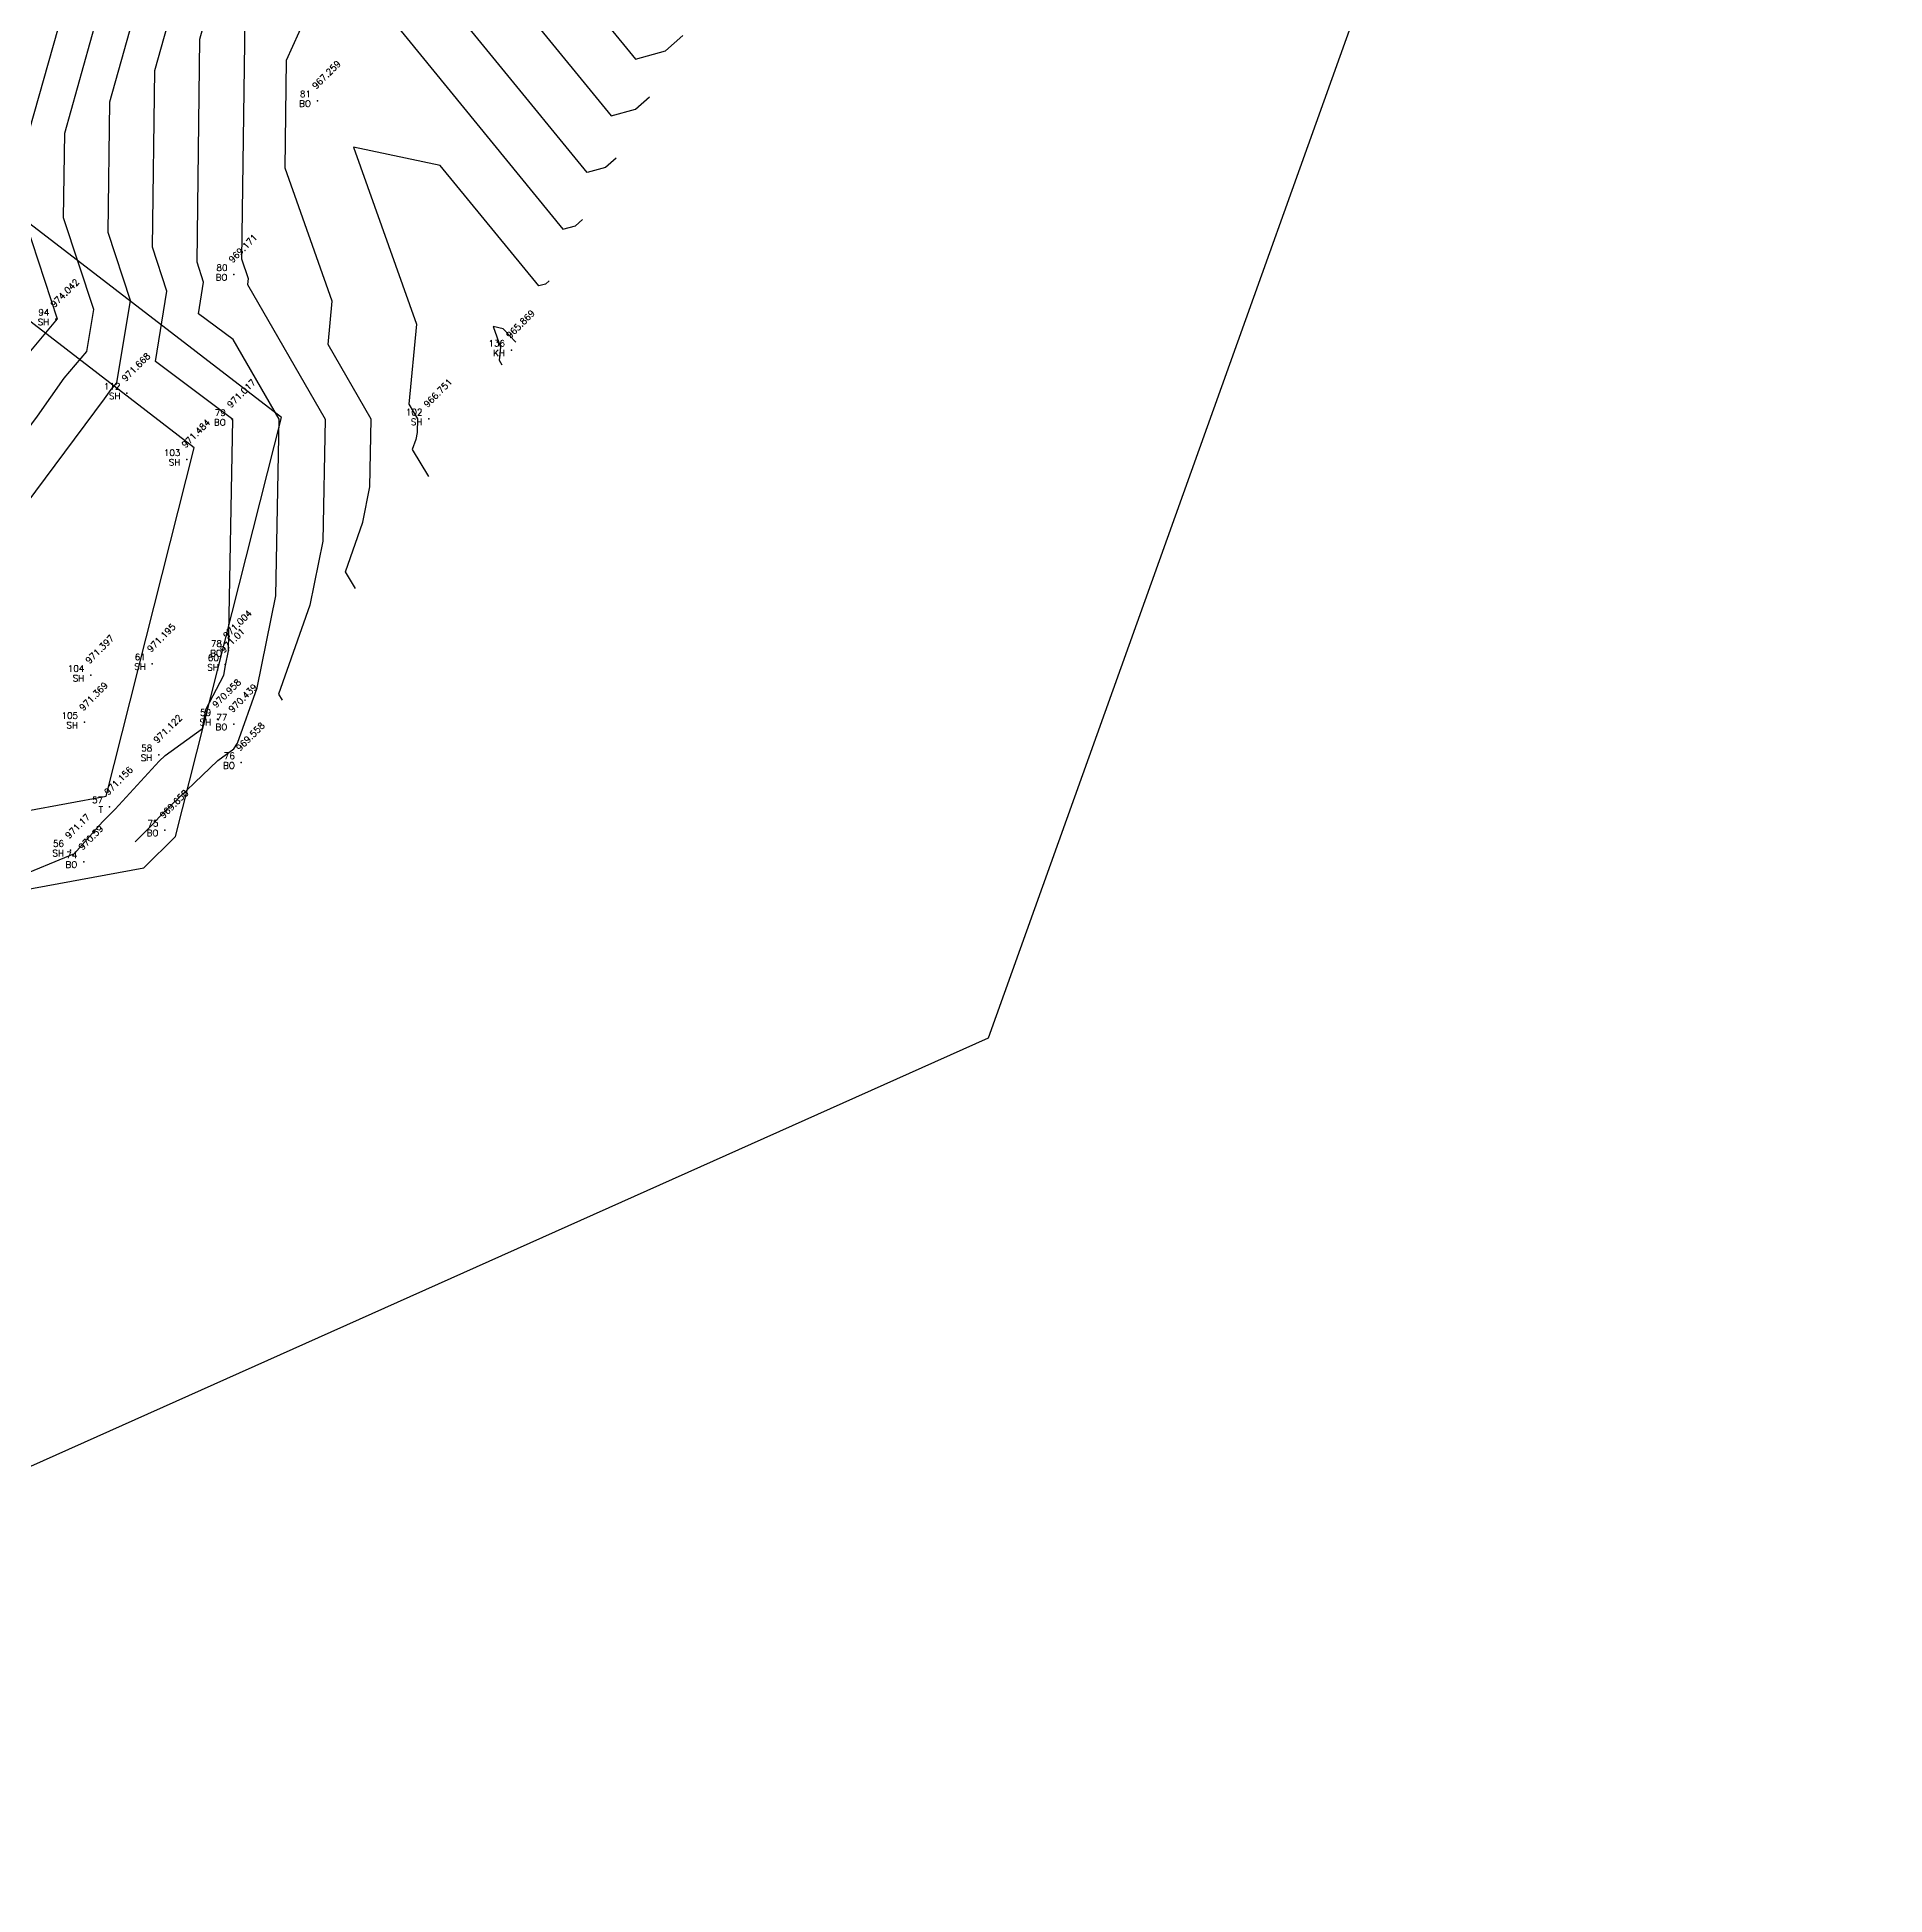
# Model space of a CAD drawing. Header units: metres. Extents: x 319894 to 3389272, y 120 to 6136017.
# Drawn here: x 321097.9 to 321169.7, y 3067828 to 3067900.1 of the extents above; entities that cross this region are included whole.
import ezdxf
from ezdxf.enums import TextEntityAlignment as Align

# ---------------------------------------------------------------- set-up
doc = ezdxf.new("R2010")
doc.units = ezdxf.units.M
doc.header["$MEASUREMENT"] = 0
for name, color, linetype in [('BO', 7, 'Continuous'), ('Contour', 254, 'Continuous'), ('Index_Contour', 8, 'Continuous'), ('KH', 7, 'Continuous'), ('Points', 7, 'Continuous'), ('Points-ELV', 6, 'Continuous'), ('Points-NUM', 4, 'Continuous'), ('Points-TXT', 3, 'Continuous'), ('SH', 7, 'Continuous'), ('T', 7, 'Continuous')]:
    doc.layers.add(name, color=color, linetype=linetype)
doc.styles.add('romans', font='romans.shx')

# ---------------------------------------------------------------- blocks, each defined once
blk = doc.blocks.new('POINTS')
at = {"layer": 'Points'}
blk.add_line((0, 0), (0, 0), dxfattribs=at)
blk.add_point((0, 0), dxfattribs=at)
at = {"layer": 'Points-ELV', "style": 'romans'}
blk.add_attdef('ELEV', text='', height=1, rotation=45, dxfattribs=at).set_placement((0, 0), align=Align.BOTTOM_LEFT)
at = {"layer": 'Points-NUM', "style": 'romans'}
blk.add_attdef('PTNUM', text='', height=1, dxfattribs=at).set_placement((0, 0), align=Align.BOTTOM_RIGHT)
at = {"layer": 'Points-TXT', "style": 'romans'}
blk.add_attdef('DESC', text='', height=1, dxfattribs=at).set_placement((0, 0), align=Align.BOTTOM_RIGHT)
blk = doc.blocks.new('SIT4')
blk.add_lwpolyline([(320247.471, 3067753.484), (320316.259, 3067830.572), (320385.466, 3067840.208), (320441.67, 3067801.664), (320406.857, 3067704.466), (320332.505, 3067671.208), (320246.604, 3067696.68)], close=True)
at = {"color": 1, "lineweight": 30, "elevation": 987.586}
blk.add_lwpolyline([(320368.815, 3067710.117), (320374.083, 3067711.085), (320375.322, 3067712.303), (320379.426, 3067728.562), (320369.664, 3067736.085)], dxfattribs=at)
at = {"layer": 'Contour'}
for points in [[(320398.904, 3067750.548), (320397.833, 3067749.602), (320395.98, 3067749.079), (320388.427, 3067758.326), (320387.301, 3067758.506), (320382.256, 3067763.522), (320382.013, 3067763.7), (320381.5, 3067764.054), (320381.206, 3067763.533), (320380.865, 3067763.069), (320377.378, 3067758.877), (320375.938, 3067757.411), (320372.787, 3067753.449), (320371.396, 3067749.096), (320371.565, 3067748.188), (320371.119, 3067744.99), (320369.267, 3067738.386)], [(320369.249, 3067736.901), (320370.726, 3067732.403), (320369.173, 3067730.539)], [(320367.702, 3067725.59), (320369.957, 3067728.619), (320370.999, 3067730.099), (320371.88, 3067731.126), (320372.146, 3067732.759), (320370.974, 3067736.325), (320371.016, 3067739.605), (320372.499, 3067744.895), (320373.05, 3067748.849), (320372.935, 3067749.473), (320373.89, 3067752.463), (320376.054, 3067755.184), (320378.071, 3067757.237), (320381.542, 3067761.41), (320386.039, 3067756.939), (320386.942, 3067756.795), (320395.042, 3067746.878), (320396.667, 3067747.337), (320397.607, 3067748.166)], [(320368.734, 3067724.145), (320372.565, 3067729.29), (320372.824, 3067729.659), (320373.044, 3067729.915), (320373.566, 3067733.114), (320372.7, 3067735.75), (320372.765, 3067740.823), (320373.88, 3067744.8), (320374.536, 3067749.51), (320374.473, 3067749.85), (320374.993, 3067751.477), (320376.171, 3067752.958), (320378.764, 3067755.597), (320381.383, 3067758.746), (320384.776, 3067755.372), (320385.458, 3067755.264), (320394.105, 3067744.677), (320395.502, 3067745.072), (320396.31, 3067745.785)], [(320369.082, 3067710.675), (320371.39, 3067711.634), (320372.478, 3067712.865), (320372.978, 3067713.358), (320374.685, 3067715.225), (320374.915, 3067715.445), (320376.364, 3067716.496), (320376.499, 3067717.231), (320377.191, 3067718.567), (320377.254, 3067718.935), (320377.37, 3067719.506), (320377.548, 3067728.492), (320374.541, 3067730.746), (320374.986, 3067733.47), (320374.426, 3067735.174), (320374.513, 3067742.042), (320375.26, 3067744.705)], [(320383.973, 3067753.732), (320393.167, 3067742.476), (320394.336, 3067742.806), (320395.013, 3067743.403)], [(320392.418, 3067738.64), (320392.005, 3067738.276), (320391.292, 3067738.074), (320381.004, 3067750.67), (320380.906, 3067750.754), (320380.714, 3067750.546), (320378.032, 3067744.597), (320378.01, 3067744.479), (320377.993, 3067743.095), (320377.872, 3067734.725), (320378.141, 3067733.969), (320378.117, 3067733.725), (320381.127, 3067728.501), (320381.036, 3067723.76), (320380.534, 3067721.285), (320379.318, 3067717.82), (320379.457, 3067717.59)], [(320382.299, 3067721.932), (320381.912, 3067722.573), (320382.587, 3067724.498), (320382.866, 3067725.872), (320382.916, 3067728.505), (320381.245, 3067731.407), (320381.403, 3067733.08), (320379.567, 3067738.252), (320379.628, 3067742.442), (320380.855, 3067745.173), (320383.155, 3067744.688), (320390.354, 3067735.874), (320390.84, 3067736.011), (320391.121, 3067736.259)], [(320389.824, 3067733.877), (320389.675, 3067733.746), (320389.417, 3067733.673), (320385.596, 3067738.351), (320382.227, 3067739.062), (320384.666, 3067732.19), (320384.373, 3067729.088), (320384.706, 3067728.509), (320384.696, 3067727.985), (320384.64, 3067727.711), (320384.506, 3067727.327), (320385.142, 3067726.273)], [(320388.526, 3067731.496), (320388.037, 3067732.014), (320387.647, 3067732.096), (320387.929, 3067731.3), (320387.881, 3067730.787), (320387.984, 3067730.615)]]:
    blk.add_lwpolyline(points, dxfattribs=at)
at = {"layer": 'Index_Contour'}
blk.add_lwpolyline([(320373.749, 3067712.098), (320374.413, 3067712.755), (320374.848, 3067713.231), (320376.965, 3067715.253), (320377.579, 3067715.699), (320377.725, 3067715.918), (320378.481, 3067718.073), (320379.206, 3067721.647), (320379.337, 3067728.496), (320377.553, 3067731.593), (320376.204, 3067732.591), (320376.406, 3067733.826), (320376.152, 3067734.599), (320376.262, 3067743.26), (320376.64, 3067744.609), (320377.078, 3067747.754), (320378.275, 3067750.41), (320380.15, 3067752.318), (320381.065, 3067753.418), (320382.251, 3067752.239), (320382.489, 3067752.201), (320392.23, 3067740.275), (320393.171, 3067740.541), (320393.715, 3067741.022)], dxfattribs=at)
at = {"layer": 'BO', "linetype": 'Continuous'}
ref = blk.add_blockref('POINTS', (320380.824, 3067740.866, 967.259), dxfattribs=at)
ref.add_attrib('PTNUM', '81', dxfattribs={"layer": 'Points-NUM', "height": 0.25, "style": 'romans'}).set_placement((320380.574, 3067740.928, 967.259), align=Align.BOTTOM_RIGHT)
ref.add_attrib('DESC', 'BO', dxfattribs={"layer": 'Points-TXT', "height": 0.25, "style": 'romans'}).set_placement((320380.574, 3067740.553, 967.259), align=Align.BOTTOM_RIGHT)
ref.add_attrib('ELEV', '967.259', dxfattribs={"layer": 'Points-ELV', "height": 0.25, "rotation": 45, "style": 'romans'}).set_placement((320380.824, 3067741.241, 967.259), align=Align.BOTTOM_LEFT)
ref = blk.add_blockref('POINTS', (320377.583, 3067734.122, 969.171), dxfattribs=at)
ref.add_attrib('PTNUM', '80', dxfattribs={"layer": 'Points-NUM', "height": 0.25, "style": 'romans'}).set_placement((320377.333, 3067734.184, 969.171), align=Align.BOTTOM_RIGHT)
ref.add_attrib('DESC', 'BO', dxfattribs={"layer": 'Points-TXT', "height": 0.25, "style": 'romans'}).set_placement((320377.333, 3067733.809, 969.171), align=Align.BOTTOM_RIGHT)
ref.add_attrib('ELEV', '969.171', dxfattribs={"layer": 'Points-ELV', "height": 0.25, "rotation": 45, "style": 'romans'}).set_placement((320377.583, 3067734.497, 969.171), align=Align.BOTTOM_LEFT)
ref = blk.add_blockref('POINTS', (320377.518, 3067728.492, 971.017), dxfattribs=at)
ref.add_attrib('PTNUM', '79', dxfattribs={"layer": 'Points-NUM', "height": 0.25, "style": 'romans'}).set_placement((320377.268, 3067728.554, 971.017), align=Align.BOTTOM_RIGHT)
ref.add_attrib('DESC', 'BO', dxfattribs={"layer": 'Points-TXT', "height": 0.25, "style": 'romans'}).set_placement((320377.268, 3067728.179, 971.017), align=Align.BOTTOM_RIGHT)
ref.add_attrib('ELEV', '971.017', dxfattribs={"layer": 'Points-ELV', "height": 0.25, "rotation": 45, "style": 'romans'}).set_placement((320377.518, 3067728.867, 971.017), align=Align.BOTTOM_LEFT)
ref = blk.add_blockref('POINTS', (320377.369, 3067719.527, 971.004), dxfattribs=at)
ref.add_attrib('PTNUM', '78', dxfattribs={"layer": 'Points-NUM', "height": 0.25, "style": 'romans'}).set_placement((320377.119, 3067719.589, 971.004), align=Align.BOTTOM_RIGHT)
ref.add_attrib('DESC', 'BO', dxfattribs={"layer": 'Points-TXT', "height": 0.25, "style": 'romans'}).set_placement((320377.119, 3067719.214, 971.004), align=Align.BOTTOM_RIGHT)
ref.add_attrib('ELEV', '971.004', dxfattribs={"layer": 'Points-ELV', "height": 0.25, "rotation": 45, "style": 'romans'}).set_placement((320377.369, 3067719.902, 971.004), align=Align.BOTTOM_LEFT)
ref = blk.add_blockref('POINTS', (320377.58, 3067716.663, 970.439), dxfattribs=at)
ref.add_attrib('PTNUM', '77', dxfattribs={"layer": 'Points-NUM', "height": 0.25, "style": 'romans'}).set_placement((320377.33, 3067716.725, 970.439), align=Align.BOTTOM_RIGHT)
ref.add_attrib('DESC', 'BO', dxfattribs={"layer": 'Points-TXT', "height": 0.25, "style": 'romans'}).set_placement((320377.33, 3067716.35, 970.439), align=Align.BOTTOM_RIGHT)
ref.add_attrib('ELEV', '970.439', dxfattribs={"layer": 'Points-ELV', "height": 0.25, "rotation": 45, "style": 'romans'}).set_placement((320377.58, 3067717.038, 970.439), align=Align.BOTTOM_LEFT)
ref = blk.add_blockref('POINTS', (320377.871, 3067715.168, 969.558), dxfattribs=at)
ref.add_attrib('PTNUM', '76', dxfattribs={"layer": 'Points-NUM', "height": 0.25, "style": 'romans'}).set_placement((320377.621, 3067715.23, 969.558), align=Align.BOTTOM_RIGHT)
ref.add_attrib('DESC', 'BO', dxfattribs={"layer": 'Points-TXT', "height": 0.25, "style": 'romans'}).set_placement((320377.621, 3067714.855, 969.558), align=Align.BOTTOM_RIGHT)
ref.add_attrib('ELEV', '969.558', dxfattribs={"layer": 'Points-ELV', "height": 0.25, "rotation": 45, "style": 'romans'}).set_placement((320377.871, 3067715.543, 969.558), align=Align.BOTTOM_LEFT)
ref = blk.add_blockref('POINTS', (320374.905, 3067712.549, 969.658), dxfattribs=at)
ref.add_attrib('PTNUM', '75', dxfattribs={"layer": 'Points-NUM', "height": 0.25, "style": 'romans'}).set_placement((320374.655, 3067712.611, 969.658), align=Align.BOTTOM_RIGHT)
ref.add_attrib('DESC', 'BO', dxfattribs={"layer": 'Points-TXT', "height": 0.25, "style": 'romans'}).set_placement((320374.655, 3067712.236, 969.658), align=Align.BOTTOM_RIGHT)
ref.add_attrib('ELEV', '969.658', dxfattribs={"layer": 'Points-ELV', "height": 0.25, "rotation": 45, "style": 'romans'}).set_placement((320374.905, 3067712.924, 969.658), align=Align.BOTTOM_LEFT)
ref = blk.add_blockref('POINTS', (320371.756, 3067711.32, 970.59), dxfattribs=at)
ref.add_attrib('PTNUM', '74', dxfattribs={"layer": 'Points-NUM', "height": 0.25, "style": 'romans'}).set_placement((320371.506, 3067711.382, 970.59), align=Align.BOTTOM_RIGHT)
ref.add_attrib('DESC', 'BO', dxfattribs={"layer": 'Points-TXT', "height": 0.25, "style": 'romans'}).set_placement((320371.506, 3067711.007, 970.59), align=Align.BOTTOM_RIGHT)
ref.add_attrib('ELEV', '970.59', dxfattribs={"layer": 'Points-ELV', "height": 0.25, "rotation": 45, "style": 'romans'}).set_placement((320371.756, 3067711.695, 970.59), align=Align.BOTTOM_LEFT)
at = {"layer": 'KH', "linetype": 'Continuous'}
ref = blk.add_blockref('POINTS', (320388.357, 3067731.184, 965.869), dxfattribs=at)
ref.add_attrib('PTNUM', '136', dxfattribs={"layer": 'Points-NUM', "height": 0.25, "style": 'romans'}).set_placement((320388.107, 3067731.246, 965.869), align=Align.BOTTOM_RIGHT)
ref.add_attrib('DESC', 'KH', dxfattribs={"layer": 'Points-TXT', "height": 0.25, "style": 'romans'}).set_placement((320388.107, 3067730.871, 965.869), align=Align.BOTTOM_RIGHT)
ref.add_attrib('ELEV', '965.869', dxfattribs={"layer": 'Points-ELV', "height": 0.25, "rotation": 45, "style": 'romans'}).set_placement((320388.357, 3067731.559, 965.869), align=Align.BOTTOM_LEFT)
at = {"layer": 'SH', "linetype": 'Continuous'}
ref = blk.add_blockref('POINTS', (320370.667, 3067732.388, 974.042), dxfattribs=at)
ref.add_attrib('PTNUM', '94', dxfattribs={"layer": 'Points-NUM', "height": 0.25, "style": 'romans'}).set_placement((320370.417, 3067732.45, 974.042), align=Align.BOTTOM_RIGHT)
ref.add_attrib('DESC', 'SH', dxfattribs={"layer": 'Points-TXT', "height": 0.25, "style": 'romans'}).set_placement((320370.417, 3067732.075, 974.042), align=Align.BOTTOM_RIGHT)
ref.add_attrib('ELEV', '974.042', dxfattribs={"layer": 'Points-ELV', "height": 0.25, "rotation": 45, "style": 'romans'}).set_placement((320370.667, 3067732.763, 974.042), align=Align.BOTTOM_LEFT)
ref = blk.add_blockref('POINTS', (320373.431, 3067729.513, 971.668), dxfattribs=at)
ref.add_attrib('PTNUM', '112', dxfattribs={"layer": 'Points-NUM', "height": 0.25, "style": 'romans'}).set_placement((320373.181, 3067729.575, 971.668), align=Align.BOTTOM_RIGHT)
ref.add_attrib('DESC', 'SH', dxfattribs={"layer": 'Points-TXT', "height": 0.25, "style": 'romans'}).set_placement((320373.181, 3067729.2, 971.668), align=Align.BOTTOM_RIGHT)
ref.add_attrib('ELEV', '971.668', dxfattribs={"layer": 'Points-ELV', "height": 0.25, "rotation": 45, "style": 'romans'}).set_placement((320373.431, 3067729.888, 971.668), align=Align.BOTTOM_LEFT)
ref = blk.add_blockref('POINTS', (320385.152, 3067728.511, 966.751), dxfattribs=at)
ref.add_attrib('PTNUM', '102', dxfattribs={"layer": 'Points-NUM', "height": 0.25, "style": 'romans'}).set_placement((320384.902, 3067728.573, 966.751), align=Align.BOTTOM_RIGHT)
ref.add_attrib('DESC', 'SH', dxfattribs={"layer": 'Points-TXT', "height": 0.25, "style": 'romans'}).set_placement((320384.902, 3067728.198, 966.751), align=Align.BOTTOM_RIGHT)
ref.add_attrib('ELEV', '966.751', dxfattribs={"layer": 'Points-ELV', "height": 0.25, "rotation": 45, "style": 'romans'}).set_placement((320385.152, 3067728.886, 966.751), align=Align.BOTTOM_LEFT)
ref = blk.add_blockref('POINTS', (320375.757, 3067726.937, 971.484), dxfattribs=at)
ref.add_attrib('PTNUM', '103', dxfattribs={"layer": 'Points-NUM', "height": 0.25, "style": 'romans'}).set_placement((320375.507, 3067726.999, 971.484), align=Align.BOTTOM_RIGHT)
ref.add_attrib('DESC', 'SH', dxfattribs={"layer": 'Points-TXT', "height": 0.25, "style": 'romans'}).set_placement((320375.507, 3067726.624, 971.484), align=Align.BOTTOM_RIGHT)
ref.add_attrib('ELEV', '971.484', dxfattribs={"layer": 'Points-ELV', "height": 0.25, "rotation": 45, "style": 'romans'}).set_placement((320375.757, 3067727.312, 971.484), align=Align.BOTTOM_LEFT)
ref = blk.add_blockref('POINTS', (320372.026, 3067718.557, 971.397), dxfattribs=at)
ref.add_attrib('PTNUM', '104', dxfattribs={"layer": 'Points-NUM', "height": 0.25, "style": 'romans'}).set_placement((320371.776, 3067718.619, 971.397), align=Align.BOTTOM_RIGHT)
ref.add_attrib('DESC', 'SH', dxfattribs={"layer": 'Points-TXT', "height": 0.25, "style": 'romans'}).set_placement((320371.776, 3067718.244, 971.397), align=Align.BOTTOM_RIGHT)
ref.add_attrib('ELEV', '971.397', dxfattribs={"layer": 'Points-ELV', "height": 0.25, "rotation": 45, "style": 'romans'}).set_placement((320372.026, 3067718.932, 971.397), align=Align.BOTTOM_LEFT)
ref = blk.add_blockref('POINTS', (320374.413, 3067719.005, 971.195), dxfattribs=at)
ref.add_attrib('PTNUM', '61', dxfattribs={"layer": 'Points-NUM', "height": 0.25, "style": 'romans'}).set_placement((320374.163, 3067719.067, 971.195), align=Align.BOTTOM_RIGHT)
ref.add_attrib('DESC', 'SH', dxfattribs={"layer": 'Points-TXT', "height": 0.25, "style": 'romans'}).set_placement((320374.163, 3067718.692, 971.195), align=Align.BOTTOM_RIGHT)
ref.add_attrib('ELEV', '971.195', dxfattribs={"layer": 'Points-ELV', "height": 0.25, "rotation": 45, "style": 'romans'}).set_placement((320374.413, 3067719.38, 971.195), align=Align.BOTTOM_LEFT)
ref = blk.add_blockref('POINTS', (320377.249, 3067718.976, 971.01), dxfattribs=at)
ref.add_attrib('PTNUM', '60', dxfattribs={"layer": 'Points-NUM', "height": 0.25, "style": 'romans'}).set_placement((320376.999, 3067719.038, 971.01), align=Align.BOTTOM_RIGHT)
ref.add_attrib('DESC', 'SH', dxfattribs={"layer": 'Points-TXT', "height": 0.25, "style": 'romans'}).set_placement((320376.999, 3067718.663, 971.01), align=Align.BOTTOM_RIGHT)
ref.add_attrib('ELEV', '971.01', dxfattribs={"layer": 'Points-ELV', "height": 0.25, "rotation": 45, "style": 'romans'}).set_placement((320377.249, 3067719.351, 971.01), align=Align.BOTTOM_LEFT)
ref = blk.add_blockref('POINTS', (320371.784, 3067716.732, 971.369), dxfattribs=at)
ref.add_attrib('PTNUM', '105', dxfattribs={"layer": 'Points-NUM', "height": 0.25, "style": 'romans'}).set_placement((320371.534, 3067716.794, 971.369), align=Align.BOTTOM_RIGHT)
ref.add_attrib('DESC', 'SH', dxfattribs={"layer": 'Points-TXT', "height": 0.25, "style": 'romans'}).set_placement((320371.534, 3067716.419, 971.369), align=Align.BOTTOM_RIGHT)
ref.add_attrib('ELEV', '971.369', dxfattribs={"layer": 'Points-ELV', "height": 0.25, "rotation": 45, "style": 'romans'}).set_placement((320371.784, 3067717.107, 971.369), align=Align.BOTTOM_LEFT)
ref = blk.add_blockref('POINTS', (320376.949, 3067716.85, 970.958), dxfattribs=at)
ref.add_attrib('PTNUM', '59', dxfattribs={"layer": 'Points-NUM', "height": 0.25, "style": 'romans'}).set_placement((320376.699, 3067716.912, 970.958), align=Align.BOTTOM_RIGHT)
ref.add_attrib('DESC', 'SH', dxfattribs={"layer": 'Points-TXT', "height": 0.25, "style": 'romans'}).set_placement((320376.699, 3067716.537, 970.958), align=Align.BOTTOM_RIGHT)
ref.add_attrib('ELEV', '970.958', dxfattribs={"layer": 'Points-ELV', "height": 0.25, "rotation": 45, "style": 'romans'}).set_placement((320376.949, 3067717.225, 970.958), align=Align.BOTTOM_LEFT)
ref = blk.add_blockref('POINTS', (320374.665, 3067715.469, 971.122), dxfattribs=at)
ref.add_attrib('PTNUM', '58', dxfattribs={"layer": 'Points-NUM', "height": 0.25, "style": 'romans'}).set_placement((320374.415, 3067715.531, 971.122), align=Align.BOTTOM_RIGHT)
ref.add_attrib('DESC', 'SH', dxfattribs={"layer": 'Points-TXT', "height": 0.25, "style": 'romans'}).set_placement((320374.415, 3067715.156, 971.122), align=Align.BOTTOM_RIGHT)
ref.add_attrib('ELEV', '971.122', dxfattribs={"layer": 'Points-ELV', "height": 0.25, "rotation": 45, "style": 'romans'}).set_placement((320374.665, 3067715.844, 971.122), align=Align.BOTTOM_LEFT)
ref = blk.add_blockref('POINTS', (320371.239, 3067711.765, 971.17), dxfattribs=at)
ref.add_attrib('PTNUM', '56', dxfattribs={"layer": 'Points-NUM', "height": 0.25, "style": 'romans'}).set_placement((320370.989, 3067711.827, 971.17), align=Align.BOTTOM_RIGHT)
ref.add_attrib('DESC', 'SH', dxfattribs={"layer": 'Points-TXT', "height": 0.25, "style": 'romans'}).set_placement((320370.989, 3067711.452, 971.17), align=Align.BOTTOM_RIGHT)
ref.add_attrib('ELEV', '971.17', dxfattribs={"layer": 'Points-ELV', "height": 0.25, "rotation": 45, "style": 'romans'}).set_placement((320371.239, 3067712.14, 971.17), align=Align.BOTTOM_LEFT)
at = {"layer": 'T', "linetype": 'Continuous'}
ref = blk.add_blockref('POINTS', (320372.754, 3067713.453, 971.156), dxfattribs=at)
ref.add_attrib('PTNUM', '57', dxfattribs={"layer": 'Points-NUM', "height": 0.25, "style": 'romans'}).set_placement((320372.504, 3067713.515, 971.156), align=Align.BOTTOM_RIGHT)
ref.add_attrib('DESC', 'T', dxfattribs={"layer": 'Points-TXT', "height": 0.25, "style": 'romans'}).set_placement((320372.504, 3067713.14, 971.156), align=Align.BOTTOM_RIGHT)
ref.add_attrib('ELEV', '971.156', dxfattribs={"layer": 'Points-ELV', "height": 0.25, "rotation": 45, "style": 'romans'}).set_placement((320372.754, 3067713.828, 971.156), align=Align.BOTTOM_LEFT)

msp = doc.modelspace()

# ---------------------------------------------------------------- linework, layer by layer
at = {"color": 1, "lineweight": 30, "elevation": 987.586}
msp.add_lwpolyline([(321096.795, 3067866.919), (321102.063, 3067867.887), (321103.302, 3067869.105), (321107.407, 3067885.364), (321097.644, 3067892.887)], dxfattribs=at)
at = {"color": 3, "lineweight": 30, "elevation": 987.586}
msp.add_lwpolyline([(321095.973, 3067869.818), (321100.603, 3067870.669), (321104.016, 3067884.19), (321094.685, 3067891.38)], dxfattribs=at)

# ---------------------------------------------------------------- block references
at = {"color": 251, "true_color": 0x636466}
msp.add_blockref('SIT4', (727.98, 156.802), dxfattribs=at)

doc.saveas('drawing.dxf')
